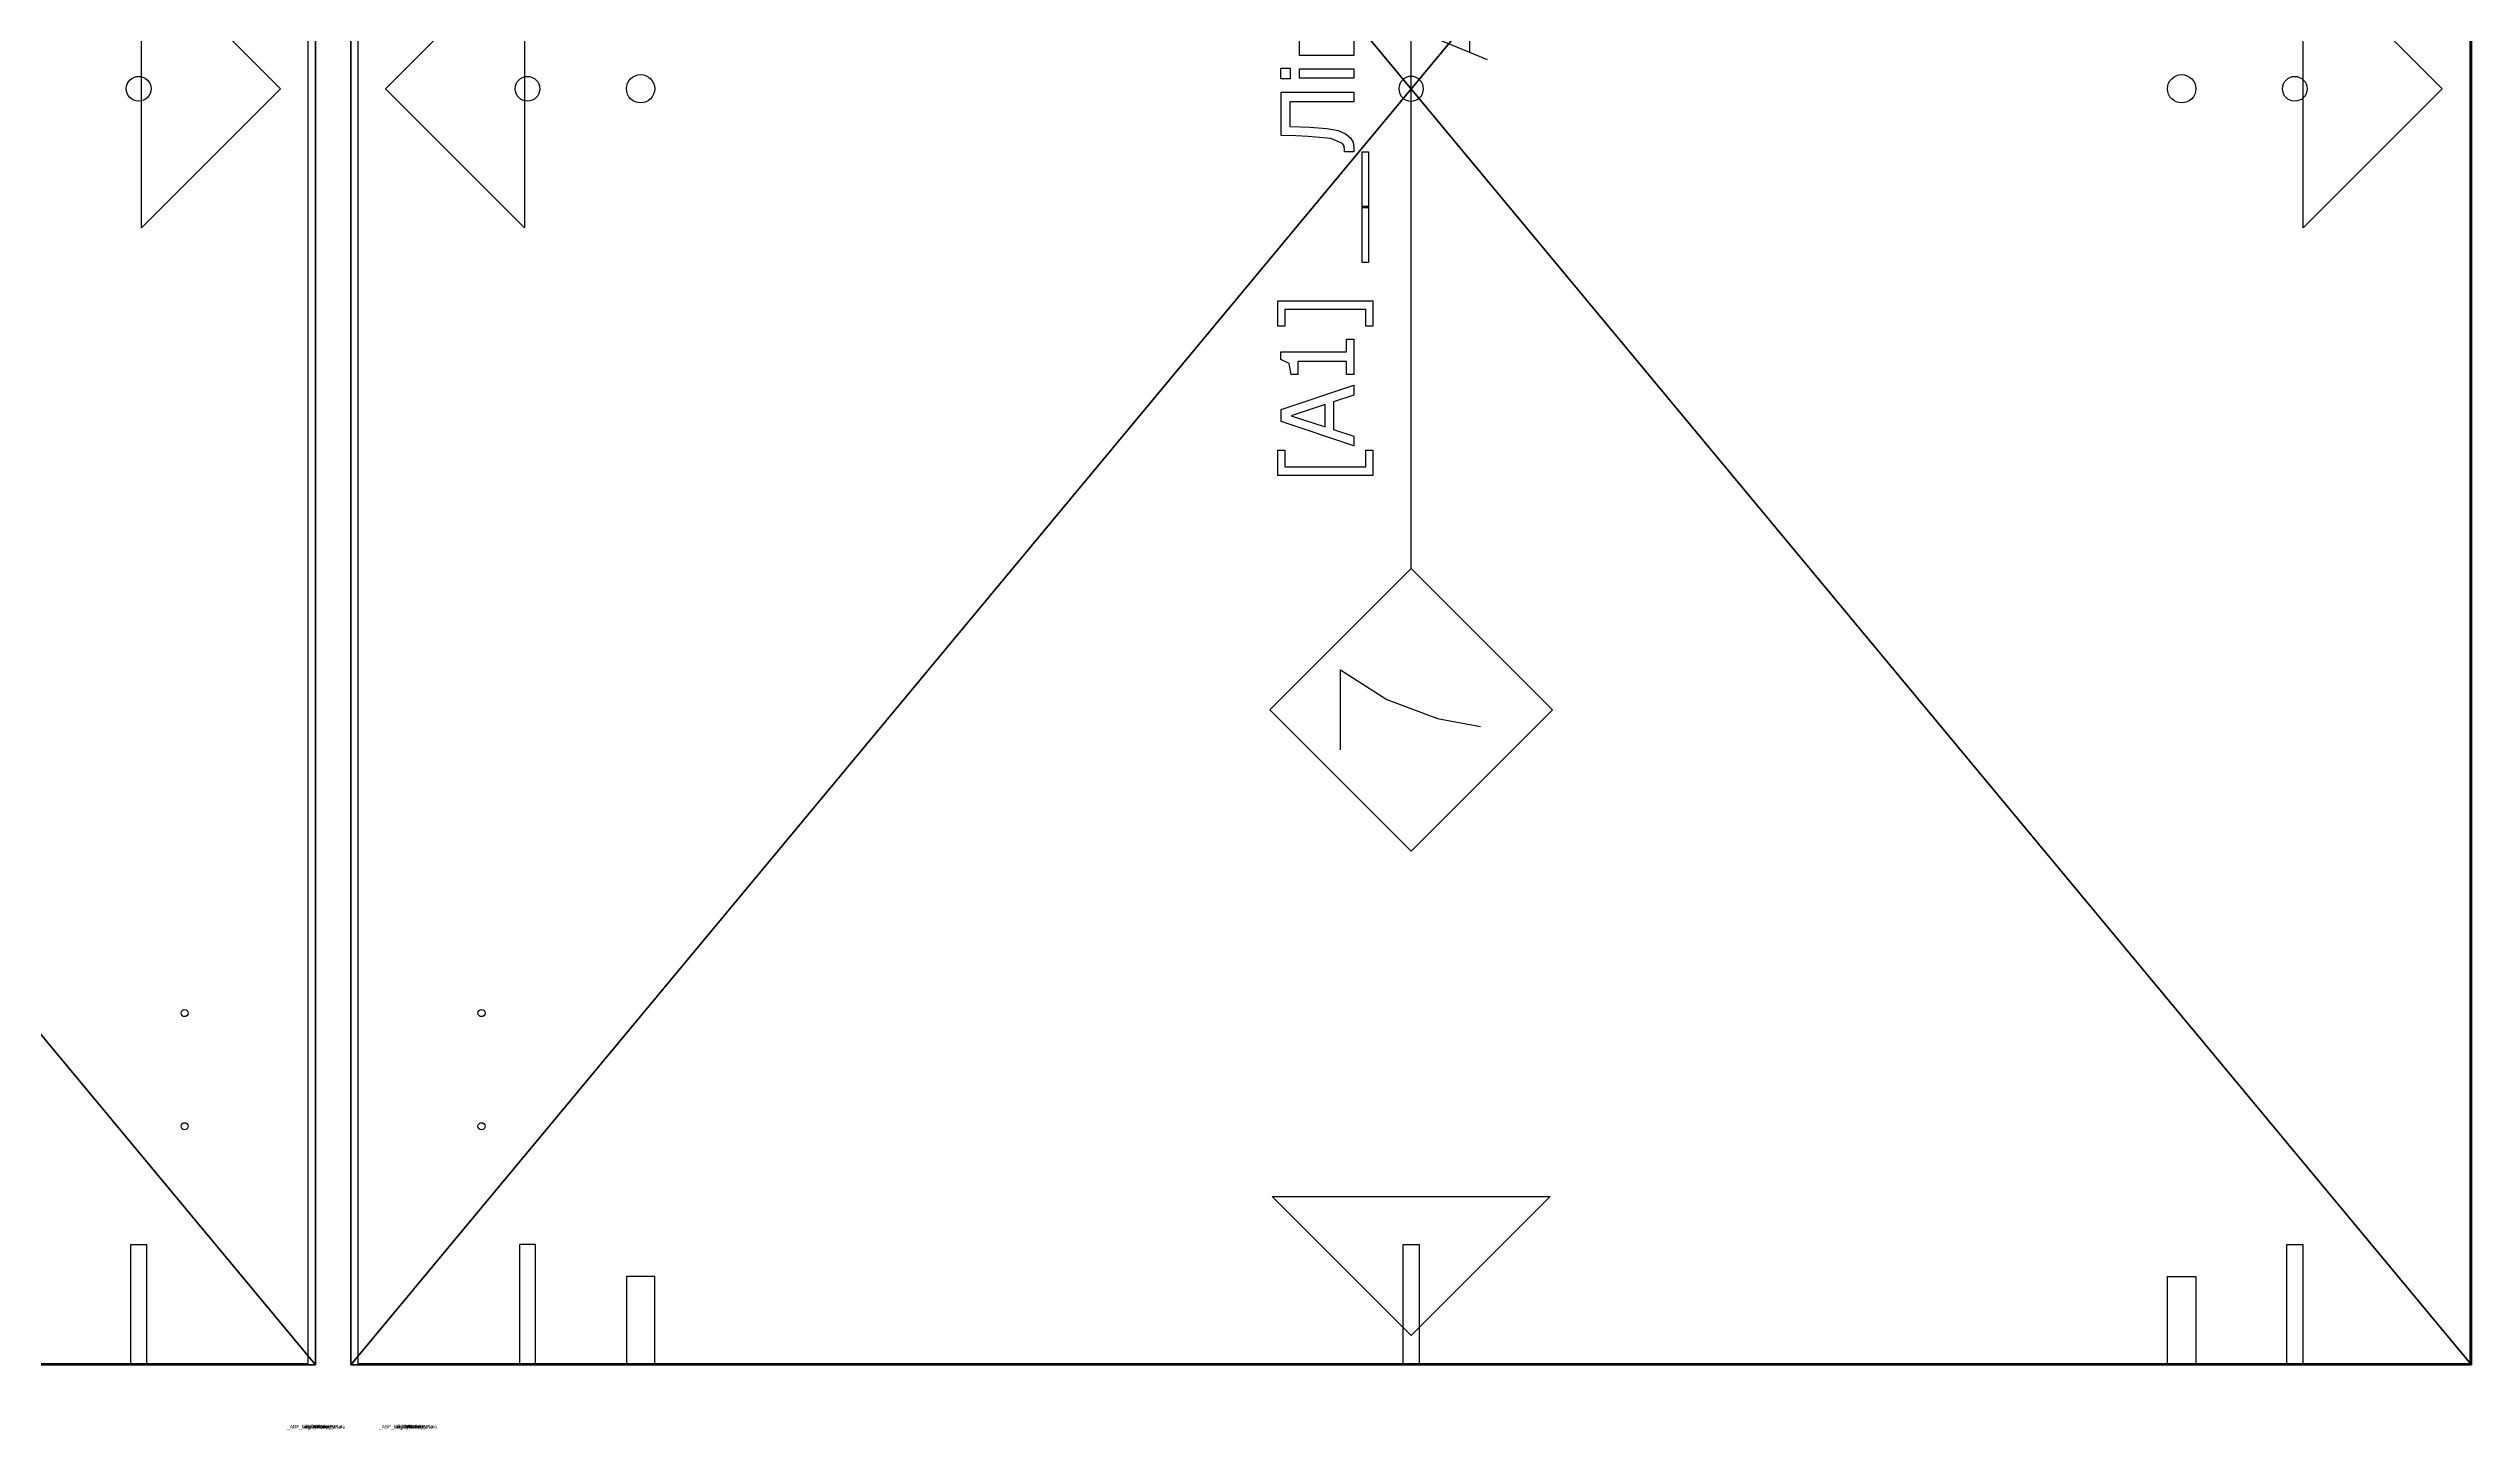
# Model space of a CAD drawing. Header units: millimetres. Extents: x -31438 to 17, y -1488 to 953.
# Drawn here: x -4378 to -3692, y -18 to 372 of the extents above; entities that cross this region are included whole.
import ezdxf

# ---------------------------------------------------------------- set-up
doc = ezdxf.new("R2010")
doc.units = ezdxf.units.MM
doc.header["$LTSCALE"] = 25.4
doc.layers.get('0').update_dxf_attribs({"true_color": 0xffffff})
for name, color, linetype, true_color in [('ABF_cuttingLines', 32, 'Continuous', 0xcc6600), ('ABF_edgeBanding', 32, 'Continuous', 0xcc5400), ('ABF_Label', 172, 'Continuous', 0x0000cc), ('D7-DEPTHF-$44817', 134, 'Continuous', 0x009987), ('D8-DEPTH12-$38878', 252, 'Continuous', 0x777799), ('DEPTH3.0-ARTICLE46331', 190, 'Continuous', 0x9900ff), ('DSIDE-4.5', 190, 'Continuous', 0x9900ff), ('DSIDE-8', 22, 'Continuous', 0xcc4400), ('Dside4.5', 134, 'Continuous', 0x009987)]:
    doc.layers.add(name, color=color, linetype=linetype, true_color=true_color)

# ---------------------------------------------------------------- blocks, each defined once
blk = doc.blocks.new('Group302#1')
at = {"layer": 'DSIDE-4.5', "color": 0, "extrusion": (0, 1, -4.99939e-16)}
blk.add_circle((0, -9), 2.25, dxfattribs=at)
at = {"layer": 'DSIDE-8', "color": 0, "extrusion": (0, 1, -4.99939e-16)}
blk.add_circle((-32, -9), 4, dxfattribs=at)
blk = doc.blocks.new('Group303#1')
at = {"layer": 'DSIDE-4.5', "color": 0}
blk.add_polyline3d([(2.25, 0, 0), (2.25, 34, 0), (-2.25, 34, 0), (-2.25, 0, 0), (2.25, 0, 0)], close=True, dxfattribs=at)
at = {"layer": 'DSIDE-8', "color": 0}
blk.add_polyline3d([(36, 0, 0), (36, 25, 0), (28, 25, 0), (28, 0, 0), (36, 0, 0)], close=True, dxfattribs=at)
blk = doc.blocks.new('Group306#1')
at = {"layer": 'DSIDE-4.5', "color": 0, "extrusion": (0, 1, -4.99939e-16)}
blk.add_circle((0, -9), 2.25, dxfattribs=at)
at = {"layer": 'DSIDE-8', "color": 0, "extrusion": (0, 1, -4.99939e-16)}
blk.add_circle((32, -9), 4, dxfattribs=at)
blk = doc.blocks.new('Group307#1')
at = {"layer": 'DSIDE-4.5', "color": 0}
blk.add_polyline3d([(-2.25, 0, 0), (-2.25, 34, 0), (2.25, 34, 0), (2.25, 0, 0), (-2.25, 0, 0)], close=True, dxfattribs=at)
at = {"layer": 'DSIDE-8', "color": 0}
blk.add_polyline3d([(-36, 0, 0), (-36, 25, 0), (-28, 25, 0), (-28, 0, 0), (-36, 0, 0)], close=True, dxfattribs=at)
blk = doc.blocks.new('Group310#1')
blk = doc.blocks.new('Group311#1')
blk = doc.blocks.new('Group314#1')
blk = doc.blocks.new('Group315#1')
blk = doc.blocks.new('Group313#2')
at = {"layer": 'Dside4.5', "color": 0, "extrusion": (0, -1, 0)}
blk.add_circle((0, -9), 2.25, dxfattribs=at)
blk = doc.blocks.new('Group314#2')
at = {"layer": 'Dside4.5', "color": 0}
blk.add_polyline3d([(-2.25, 0, 0), (-2.25, 34, 0), (2.25, 34, 0), (2.25, 0, 0), (-2.25, 0, 0)], close=True, dxfattribs=at)
blk = doc.blocks.new('Group316#1')
blk = doc.blocks.new('Group317#1')
blk = doc.blocks.new('Group337#1')
at = {"layer": 'D7-DEPTHF-$44817', "color": 0}
blk.add_circle((0, -9), 3.5, dxfattribs=at)
at = {"layer": 'D8-DEPTH12-$38878', "color": 0}
blk.add_circle((32, -9), 4, dxfattribs=at)
blk = doc.blocks.new('Group341#1')
at = {"layer": 'D7-DEPTHF-$44817', "color": 0}
blk.add_circle((0, -9), 3.5, dxfattribs=at)
at = {"layer": 'D8-DEPTH12-$38878', "color": 0}
blk.add_circle((-32, -9), 4, dxfattribs=at)
blk = doc.blocks.new('Group348#1')
at = {"layer": 'D7-DEPTHF-$44817', "color": 0, "extrusion": (0, -4.99939e-16, -1)}
blk.add_circle((0, -9, 18), 3.5, dxfattribs=at)
blk = doc.blocks.new('Group373#1')
at = {"layer": 'DEPTH3.0-ARTICLE46331', "color": 0}
for centre in [(37, 16), (37, -16)]:
    blk.add_circle(centre, 1, dxfattribs=at)
blk = doc.blocks.new('Group375#1')
blk = doc.blocks.new('Group147#1')
at = {"layer": 'ABF_Label', "color": 0}
for p, q in [((-69.48, 6.86), (-69.48, 23.92)), ((-69.48, 23.92), (-64.92, 23.92)), ((-64.92, 22.67), (-67.94, 22.67)), ((-67.94, 22.67), (-67.94, 8.11)), ((-64.92, 23.92), (-64.92, 22.67)), ((-64.15, 10.29), (-59.76, 23.33)), ((-59.76, 23.33), (-57.62, 23.33)), ((-57.62, 23.33), (-53.22, 10.29)), ((-51.33, 21.55), (-49.35, 21.94)), ((-49.35, 21.94), (-48.64, 23.38)), ((-48.64, 23.38), (-47.28, 23.38)), ((-47.28, 23.38), (-47.28, 11.62)), ((-42.66, 22.67), (-42.66, 23.92)), ((-42.66, 23.92), (-38.1, 23.92)), ((-39.64, 22.67), (-42.66, 22.67)), ((-39.64, 8.11), (-39.64, 22.67)), ((-38.1, 23.92), (-38.1, 6.86)), ((-8.47, 20.74), (-8.4, 23.33)), ((-8.4, 23.33), (-0.63, 23.33)), ((-6.76, 21.79), (-6.83, 19.86)), ((-2.36, 21.79), (-6.76, 21.79)), ((-2.36, 10.29), (-2.36, 21.79)), ((-0.63, 23.33), (-0.63, 10.29)), ((1.81, 21.71), (1.81, 23.42)), ((1.81, 23.42), (3.68, 23.42)), ((3.68, 23.42), (3.68, 21.71)), ((-58.73, 21.56), (-60.74, 15.42)), ((-56.72, 15.42), (-58.73, 21.56)), ((-51.33, 20.36), (-51.33, 21.55)), ((-48.97, 20.36), (-51.33, 20.36)), ((-48.97, 11.62), (-48.97, 20.36)), ((-8.95, 14.43), (-8.56, 18.47)), ((-8.56, 18.47), (-8.47, 20.74)), ((-6.9, 18.17), (-7.12, 15.12)), ((-6.83, 19.86), (-6.9, 18.17)), ((3.68, 21.71), (1.81, 21.71)), ((1.92, 10.29), (1.92, 20.07)), ((1.92, 20.07), (3.57, 20.07)), ((3.57, 20.07), (3.57, 10.29)), ((5.99, 10.29), (5.99, 20.07)), ((5.99, 20.07), (9.58, 20.07)), ((-61.22, 13.93), (-62.4, 10.29)), ((-56.23, 13.93), (-61.22, 13.93)), ((-60.74, 15.42), (-56.72, 15.42)), ((-55.05, 10.29), (-56.23, 13.93)), ((-9.82, 12.34), (-8.95, 14.43)), ((-7.52, 13.09), (-8.08, 11.81)), ((-7.12, 15.12), (-7.52, 13.09)), ((-118.74, 12.66), (-104.4, 12.66)), ((-104.4, 12.66), (-109.7, 4.34)), ((-62.4, 10.29), (-64.15, 10.29)), ((-53.22, 10.29), (-55.05, 10.29)), ((-51.33, 10.29), (-51.33, 11.62)), ((-51.33, 11.62), (-48.97, 11.62)), ((-44.97, 10.29), (-51.33, 10.29)), ((-47.28, 11.62), (-44.97, 11.62)), ((-44.97, 11.62), (-44.97, 10.29)), ((-31.19, 7.66), (-31.19, 8.8)), ((-31.19, 8.8), (-21.39, 8.8)), ((-21.39, 8.8), (-21.11, 8.8)), ((-21.39, 7.66), (-21.39, 8.8)), ((-21.39, 8.8), (-11.32, 8.8)), ((-21.11, 8.8), (-21.11, 7.66)), ((-11.33, 10.29), (-11.33, 11.97)), ((-11.33, 11.97), (-11.21, 11.97)), ((-11.04, 10.28), (-11.33, 10.29)), ((-11.32, 8.8), (-11.32, 7.66)), ((-11.21, 11.97), (-11.06, 11.96)), ((-11.06, 11.96), (-10.87, 11.95)), ((-10.66, 10.27), (-11.04, 10.28)), ((-10.87, 11.95), (-10.29, 12.04)), ((-9.62, 10.44), (-10.66, 10.27)), ((-10.29, 12.04), (-9.82, 12.34)), ((-8.77, 10.98), (-9.62, 10.44)), ((-8.08, 11.81), (-8.77, 10.98)), ((-0.63, 10.29), (-2.36, 10.29)), ((3.57, 10.29), (1.92, 10.29)), ((9.83, 10.29), (5.99, 10.29)), ((-64.92, 6.86), (-69.48, 6.86)), ((-67.94, 8.11), (-64.92, 8.11)), ((-64.92, 8.11), (-64.92, 6.86)), ((-42.66, 6.86), (-42.66, 8.11)), ((-42.66, 8.11), (-39.64, 8.11)), ((-38.1, 6.86), (-42.66, 6.86)), ((-21.39, 7.66), (-31.19, 7.66)), ((-21.11, 7.66), (-21.39, 7.66)), ((-11.32, 7.66), (-21.39, 7.66)), ((-109.7, 4.34), (-113.15, -4.72)), ((-86.17, 0), (119.19, 0)), ((-113.15, -4.72), (-114.54, -12.45)), ((6.49, -10.57), (8.95, -4.58)), ((5.21, -13.72), (6.49, -10.57)), ((6.49, -10.57), (11.61, -10.57))]:
    blk.add_line(p, q, dxfattribs=at)
blk.add_polyline3d([(-86.17, 0, 0), (-111.57, -25.4, 0), (-136.97, 0, 0), (-111.57, 25.4, 0), (-86.17, 0, 0)], close=True, dxfattribs=at)
blk = doc.blocks.new('Group160#1')
at = {"layer": 'ABF_cuttingLines', "color": 0}
blk.add_polyline3d([(617.6, 18.4, 0), (617.6, 739.6, 0), (20, 739.6, 0), (20, 18.4, 0), (617.6, 18.4, 0)], close=True, dxfattribs=at)
blk = doc.blocks.new('Group161#1')
at = {"layer": 'ABF_edgeBanding', "color": 0}
for points in [[(27.87, 379, 0), (67.21, 418.34, 0), (67.21, 339.66, 0), (27.87, 379, 0)], [(609.73, 379, 0), (570.39, 339.66, 0), (570.39, 418.34, 0), (609.73, 379, 0)], [(318, 26.27, 0), (278.66, 65.61, 0), (357.34, 65.61, 0), (318, 26.27, 0)]]:
    blk.add_polyline3d(points, close=True, dxfattribs=at)
blk = doc.blocks.new('_____#32')
at = {"color": 0}
for p, q in [((18, 740), (18, 18)), ((18, 740, 18), (18, 18, 18)), ((18, 740), (18, 18)), ((18, 740, 18), (18, 18, 18)), ((618, 18), (618, 740)), ((618, 18, 18), (618, 740, 18)), ((618, 18), (618, 740)), ((618, 18, 18), (618, 740, 18)), ((18, 18), (618, 18)), ((18, 18, 18), (618, 18, 18)), ((18, 18), (618, 18)), ((18, 18, 18), (618, 18, 18)), ((18, 18), (18, 18, 18)), ((18, 18), (18, 18, 18)), ((618, 18), (618, 18, 18)), ((618, 18), (618, 18, 18))]:
    blk.add_line(p, q, dxfattribs=at)
ref = blk.add_blockref('Group310#1', (68, 740, 18), dxfattribs=at)
ref.add_attrib('Skp_GroupInstanceName', '_ABF_sideDrill', (0, 0), dxfattribs={"height": 1})
ref = blk.add_blockref('Group311#1', (68, 740, 18), dxfattribs=at)
ref.add_attrib('Skp_GroupInstanceName', '_ABF_sideDrillDepth', (0, 0), dxfattribs={"height": 1})
ref = blk.add_blockref('Group314#1', (568, 740, 18), dxfattribs=at)
ref.add_attrib('Skp_GroupInstanceName', '_ABF_sideDrill', (0, 0), dxfattribs={"height": 1})
ref = blk.add_blockref('Group315#1', (568, 740, 18), dxfattribs=at)
ref.add_attrib('Skp_GroupInstanceName', '_ABF_sideDrillDepth', (0, 0), dxfattribs={"height": 1})
ref = blk.add_blockref('Group316#1', (318, 740, 18), dxfattribs=at)
ref.add_attrib('Skp_GroupInstanceName', '_ABF_sideDrill', (0, 0), dxfattribs={"height": 1})
ref = blk.add_blockref('Group317#1', (318, 740, 18), dxfattribs=at)
ref.add_attrib('Skp_GroupInstanceName', '_ABF_sideDrillDepth', (0, 0), dxfattribs={"height": 1})
ref = blk.add_blockref('Group375#1', (18, 656.5, 18), dxfattribs=at)
ref.add_attrib('Skp_GroupInstanceName', '_ABF_hingeMountingPlate', (0, 0), dxfattribs={"height": 1})
ref = blk.add_blockref('Group337#1', (68, 388, 18), dxfattribs=at)
ref.add_attrib('Skp_GroupInstanceName', '_ABF_minifixPlasticBase', (0, 0), dxfattribs={"height": 1})
ref = blk.add_blockref('Group341#1', (568, 388, 18), dxfattribs=at)
ref.add_attrib('Skp_GroupInstanceName', '_ABF_minifixPlasticBase', (0, 0), dxfattribs={"height": 1})
ref = blk.add_blockref('Group348#1', (318, 388, 18), dxfattribs=at)
ref.add_attrib('Skp_GroupInstanceName', '_ABF_screwInside', (0, 0), dxfattribs={"height": 1})
ref = blk.add_blockref('Group373#1', (18, 101.5, 18), dxfattribs=at)
ref.add_attrib('Skp_GroupInstanceName', '_ABF_hingeMountingPlate', (0, 0), dxfattribs={"height": 1})
ref = blk.add_blockref('Group303#1', (68, 18, 18), dxfattribs=at)
ref.add_attrib('Skp_GroupInstanceName', '_ABF_sideDrillDepth', (0, 0), dxfattribs={"height": 1})
ref = blk.add_blockref('Group307#1', (568, 18, 18), dxfattribs=at)
ref.add_attrib('Skp_GroupInstanceName', '_ABF_sideDrillDepth', (0, 0), dxfattribs={"height": 1})
ref = blk.add_blockref('Group314#2', (318, 18, 18), dxfattribs=at)
ref.add_attrib('Skp_GroupInstanceName', '_ABF_sideDrillDepth', (0, 0), dxfattribs={"height": 1})
ref = blk.add_blockref('Group302#1', (68, 18, 18), dxfattribs=at)
ref.add_attrib('Skp_GroupInstanceName', '_ABF_sideDrill', (0, 0), dxfattribs={"height": 1})
ref = blk.add_blockref('Group306#1', (568, 18, 18), dxfattribs=at)
ref.add_attrib('Skp_GroupInstanceName', '_ABF_sideDrill', (0, 0), dxfattribs={"height": 1})
ref = blk.add_blockref('Group313#2', (318, 18, 18), dxfattribs=at)
ref.add_attrib('Skp_GroupInstanceName', '_ABF_sideDrill', (0, 0), dxfattribs={"height": 1})
at = {"layer": 'ABF_cuttingLines', "color": 0}
ref = blk.add_blockref('Group160#1', (0, 0, 18), dxfattribs=at)
ref.add_attrib('Skp_GroupInstanceName', '_ABF_cuttingLines', (0, 0), dxfattribs={"layer": '0', "height": 1})
at = {"layer": 'ABF_edgeBanding', "color": 0}
ref = blk.add_blockref('Group161#1', (0, 0, 18), dxfattribs=at)
ref.add_attrib('Skp_GroupInstanceName', '_ABF_edgeBanding', (0, 0), dxfattribs={"layer": '0', "height": 1})
at = {"layer": 'ABF_Label', "color": 0}
ref = blk.add_blockref('Group147#1', (318, 379, 18), dxfattribs=dict(at, xscale=1.574803149606299, yscale=1.574803149606299, rotation=90))
ref.add_attrib('Skp_GroupInstanceName', '_ABF_Label', (0, 0), dxfattribs={"layer": '0', "height": 1})
at = {"color": 0}
mesh = blk.add_polyface(dxfattribs=at)
corners = [(618, 740), (18, 18), (18, 740), (618, 18)]
mesh.append_faces([[corners[k] for k in face] for face in [(0, 1, 2), (1, 0, 3)]], dxfattribs={"vtx0": -1, "color": 0})
at = {"color": 7, "true_color": 0xffffff}
mesh = blk.add_polyface(dxfattribs=at)
corners = [(618, 18, 18), (18, 740, 18), (18, 18, 18), (618, 740, 18)]
mesh.append_faces([[corners[k] for k in face] for face in [(0, 1, 2), (1, 0, 3)]], dxfattribs={"vtx0": -1, "color": 7})
at = {"color": 0}
mesh = blk.add_polyface(dxfattribs=at)
corners = [(18, 740, 18), (18, 18), (18, 18, 18), (18, 740)]
mesh.append_faces([[corners[k] for k in face] for face in [(0, 1, 2), (1, 0, 3)]], dxfattribs={"vtx0": -1, "color": 0})
mesh = blk.add_polyface(dxfattribs=at)
corners = [(618, 740), (618, 18, 18), (618, 18), (618, 740, 18)]
mesh.append_faces([[corners[k] for k in face] for face in [(0, 1, 2), (1, 0, 3)]], dxfattribs={"vtx0": -1, "color": 0})
mesh = blk.add_polyface(dxfattribs=at)
corners = [(618, 18, 18), (18, 18), (618, 18), (18, 18, 18)]
mesh.append_faces([[corners[k] for k in face] for face in [(0, 1, 2), (1, 0, 3)]], dxfattribs={"vtx0": -1, "color": 0})
blk = doc.blocks.new('Group320#1')
at = {"layer": 'DSIDE-4.5', "color": 0, "extrusion": (0, 1, -4.99939e-16)}
blk.add_circle((0, 9), 2.25, dxfattribs=at)
at = {"layer": 'DSIDE-8', "color": 0, "extrusion": (0, 1, -4.99939e-16)}
blk.add_circle((-32, 9), 4, dxfattribs=at)
blk = doc.blocks.new('Group321#1')
at = {"layer": 'DSIDE-4.5', "color": 0}
blk.add_polyline3d([(2.25, 0, 0), (2.25, 34, 0), (-2.25, 34, 0), (-2.25, 0, 0), (2.25, 0, 0)], close=True, dxfattribs=at)
at = {"layer": 'DSIDE-8', "color": 0}
blk.add_polyline3d([(36, 0, 0), (36, 25, 0), (28, 25, 0), (28, 0, 0), (36, 0, 0)], close=True, dxfattribs=at)
blk = doc.blocks.new('Group324#1')
at = {"layer": 'DSIDE-4.5', "color": 0, "extrusion": (0, 1, -4.99939e-16)}
blk.add_circle((0, 9), 2.25, dxfattribs=at)
at = {"layer": 'DSIDE-8', "color": 0, "extrusion": (0, 1, -4.99939e-16)}
blk.add_circle((32, 9), 4, dxfattribs=at)
blk = doc.blocks.new('Group325#1')
at = {"layer": 'DSIDE-4.5', "color": 0}
blk.add_polyline3d([(-2.25, 0, 0), (-2.25, 34, 0), (2.25, 34, 0), (2.25, 0, 0), (-2.25, 0, 0)], close=True, dxfattribs=at)
at = {"layer": 'DSIDE-8', "color": 0}
blk.add_polyline3d([(-36, 0, 0), (-36, 25, 0), (-28, 25, 0), (-28, 0, 0), (-36, 0, 0)], close=True, dxfattribs=at)
blk = doc.blocks.new('Group328#1')
blk = doc.blocks.new('Group329#1')
blk = doc.blocks.new('Group332#1')
blk = doc.blocks.new('Group333#1')
blk = doc.blocks.new('Group331#2')
at = {"layer": 'Dside4.5', "color": 0, "extrusion": (0, -1, 0)}
blk.add_circle((0, 9), 2.25, dxfattribs=at)
blk = doc.blocks.new('Group332#2')
at = {"layer": 'Dside4.5', "color": 0}
blk.add_polyline3d([(-2.25, 0, 0), (-2.25, 34, 0), (2.25, 34, 0), (2.25, 0, 0), (-2.25, 0, 0)], close=True, dxfattribs=at)
blk = doc.blocks.new('Group334#1')
blk = doc.blocks.new('Group335#1')
blk = doc.blocks.new('Group345#1')
at = {"layer": 'D7-DEPTHF-$44817', "color": 0, "extrusion": (0, 0, -1)}
blk.add_circle((0, -9), 3.5, dxfattribs=at)
at = {"layer": 'D8-DEPTH12-$38878', "color": 0, "extrusion": (0, 0, -1)}
blk.add_circle((-32, -9), 4, dxfattribs=at)
blk = doc.blocks.new('Group349#1')
at = {"layer": 'D7-DEPTHF-$44817', "color": 0, "extrusion": (0, 0, -1)}
blk.add_circle((0, -9), 3.5, dxfattribs=at)
at = {"layer": 'D8-DEPTH12-$38878', "color": 0, "extrusion": (0, 0, -1)}
blk.add_circle((32, -9), 4, dxfattribs=at)
blk = doc.blocks.new('Group351#2')
at = {"layer": 'D7-DEPTHF-$44817', "color": 0}
blk.add_circle((0, -9, 18), 3.5, dxfattribs=at)
blk = doc.blocks.new('Group377#1')
blk = doc.blocks.new('Group379#1')
at = {"layer": 'DEPTH3.0-ARTICLE46331', "color": 0, "extrusion": (0, 0, -1)}
for centre in [(-37, 16), (-37, -16)]:
    blk.add_circle(centre, 1, dxfattribs=at)
blk = doc.blocks.new('Group141#1')
blk = doc.blocks.new('Group162#1')
at = {"layer": 'ABF_cuttingLines', "color": 0}
blk.add_polyline3d([(-20, 18.4, 0), (-20, 739.6, 0), (-617.6, 739.6, 0), (-617.6, 18.4, 0), (-20, 18.4, 0)], close=True, dxfattribs=at)
blk = doc.blocks.new('Group163#1')
at = {"layer": 'ABF_edgeBanding', "color": 0}
blk.add_polyline3d([(-27.87, 379, 0), (-67.21, 339.66, 0), (-67.21, 418.34, 0), (-27.87, 379, 0)], close=True, dxfattribs=at)
blk = doc.blocks.new('_____#33')
at = {"color": 0}
for p, q in [((-18, 740, 18), (-18, 18, 18)), ((-18, 740), (-18, 18)), ((-18, 740, 18), (-18, 18, 18)), ((-18, 740), (-18, 18)), ((-18, 18, 18), (-618, 18, 18)), ((-18, 18), (-618, 18)), ((-18, 18, 18), (-618, 18, 18)), ((-18, 18), (-618, 18)), ((-18, 18, 18), (-18, 18)), ((-18, 18, 18), (-18, 18))]:
    blk.add_line(p, q, dxfattribs=at)
at = {"color": 0, "extrusion": (0, 0, -1)}
ref = blk.add_blockref('Group332#1', (568, 740, -18), dxfattribs=at)
ref.add_attrib('Skp_GroupInstanceName', '_ABF_sideDrill', (0, 0), dxfattribs={"height": 1})
ref = blk.add_blockref('Group333#1', (568, 740, -18), dxfattribs=at)
ref.add_attrib('Skp_GroupInstanceName', '_ABF_sideDrillDepth', (0, 0), dxfattribs={"height": 1})
ref = blk.add_blockref('Group334#1', (318, 740, -18), dxfattribs=at)
ref.add_attrib('Skp_GroupInstanceName', '_ABF_sideDrill', (0, 0), dxfattribs={"height": 1})
ref = blk.add_blockref('Group335#1', (318, 740, -18), dxfattribs=at)
ref.add_attrib('Skp_GroupInstanceName', '_ABF_sideDrillDepth', (0, 0), dxfattribs={"height": 1})
ref = blk.add_blockref('Group328#1', (68, 740, -18), dxfattribs=at)
ref.add_attrib('Skp_GroupInstanceName', '_ABF_sideDrill', (0, 0), dxfattribs={"height": 1})
ref = blk.add_blockref('Group329#1', (68, 740, -18), dxfattribs=at)
ref.add_attrib('Skp_GroupInstanceName', '_ABF_sideDrillDepth', (0, 0), dxfattribs={"height": 1})
ref = blk.add_blockref('Group377#1', (18, 656.5, -18), dxfattribs=at)
ref.add_attrib('Skp_GroupInstanceName', '_ABF_hingeMountingPlate', (0, 0), dxfattribs={"height": 1})
ref = blk.add_blockref('Group349#1', (568, 388, -18), dxfattribs=at)
ref.add_attrib('Skp_GroupInstanceName', '_ABF_minifixPlasticBase', (0, 0), dxfattribs={"height": 1})
ref = blk.add_blockref('Group351#2', (318, 388, -18), dxfattribs=at)
ref.add_attrib('Skp_GroupInstanceName', '_ABF_screwInside', (0, 0), dxfattribs={"height": 1})
ref = blk.add_blockref('Group345#1', (68, 388, -18), dxfattribs=at)
ref.add_attrib('Skp_GroupInstanceName', '_ABF_minifixPlasticBase', (0, 0), dxfattribs={"height": 1})
ref = blk.add_blockref('Group379#1', (18, 101.5, -18), dxfattribs=at)
ref.add_attrib('Skp_GroupInstanceName', '_ABF_hingeMountingPlate', (0, 0), dxfattribs={"height": 1})
ref = blk.add_blockref('Group325#1', (568, 18, -18), dxfattribs=at)
ref.add_attrib('Skp_GroupInstanceName', '_ABF_sideDrillDepth', (0, 0), dxfattribs={"height": 1})
ref = blk.add_blockref('Group332#2', (318, 18, -18), dxfattribs=at)
ref.add_attrib('Skp_GroupInstanceName', '_ABF_sideDrillDepth', (0, 0), dxfattribs={"height": 1})
ref = blk.add_blockref('Group321#1', (68, 18, -18), dxfattribs=at)
ref.add_attrib('Skp_GroupInstanceName', '_ABF_sideDrillDepth', (0, 0), dxfattribs={"height": 1})
ref = blk.add_blockref('Group324#1', (568, 18, -18), dxfattribs=at)
ref.add_attrib('Skp_GroupInstanceName', '_ABF_sideDrill', (0, 0), dxfattribs={"height": 1})
ref = blk.add_blockref('Group331#2', (318, 18, -18), dxfattribs=at)
ref.add_attrib('Skp_GroupInstanceName', '_ABF_sideDrill', (0, 0), dxfattribs={"height": 1})
ref = blk.add_blockref('Group320#1', (68, 18, -18), dxfattribs=at)
ref.add_attrib('Skp_GroupInstanceName', '_ABF_sideDrill', (0, 0), dxfattribs={"height": 1})
at = {"layer": 'ABF_cuttingLines', "color": 0}
ref = blk.add_blockref('Group162#1', (0, 0, 18), dxfattribs=at)
ref.add_attrib('Skp_GroupInstanceName', '_ABF_cuttingLines', (0, 0), dxfattribs={"layer": '0', "height": 1})
at = {"layer": 'ABF_edgeBanding', "color": 0}
ref = blk.add_blockref('Group163#1', (0, 0, 18), dxfattribs=at)
ref.add_attrib('Skp_GroupInstanceName', '_ABF_edgeBanding', (0, 0), dxfattribs={"layer": '0', "height": 1})
at = {"layer": 'ABF_Label', "color": 0}
ref = blk.add_blockref('Group141#1', (-318, 379, 18), dxfattribs=dict(at, xscale=1.574803149606299, yscale=1.574803149606299, rotation=90))
ref.add_attrib('Skp_GroupInstanceName', '_ABF_Label', (0, 0), dxfattribs={"layer": '0', "height": 1})
at = {"color": 7, "true_color": 0xffffff}
mesh = blk.add_polyface(dxfattribs=at)
corners = [(-18, 18, 18), (-618, 740, 18), (-618, 18, 18), (-18, 740, 18)]
mesh.append_faces([[corners[k] for k in face] for face in [(0, 1, 2), (1, 0, 3)]], dxfattribs={"vtx0": -1, "color": 7})
at = {"color": 0}
mesh = blk.add_polyface(dxfattribs=at)
corners = [(-18, 740), (-618, 18), (-618, 740), (-18, 18)]
mesh.append_faces([[corners[k] for k in face] for face in [(0, 1, 2), (1, 0, 3)]], dxfattribs={"vtx0": -1, "color": 0})
mesh = blk.add_polyface(dxfattribs=at)
corners = [(-18, 740), (-18, 18, 18), (-18, 18), (-18, 740, 18)]
mesh.append_faces([[corners[k] for k in face] for face in [(0, 1, 2), (1, 0, 3)]], dxfattribs={"vtx0": -1, "color": 0})
mesh = blk.add_polyface(dxfattribs=at)
corners = [(-18, 18, 18), (-618, 18), (-18, 18), (-618, 18, 18)]
mesh.append_faces([[corners[k] for k in face] for face in [(0, 1, 2), (1, 0, 3)]], dxfattribs={"vtx0": -1, "color": 0})
blk = doc.blocks.new('_48501___EGGER_W_1000_ST9___2800207018__THICKNESS_18')
at = {"color": 0}
for name, p in [('_____#33', (-4284, -18)), ('_____#32', (-4310, -18))]:
    blk.add_blockref(name, p, dxfattribs=at)

msp = doc.modelspace()

# ---------------------------------------------------------------- block references
at = {"color": 0}
msp.add_blockref('_48501___EGGER_W_1000_ST9___2800207018__THICKNESS_18', (0, 0), dxfattribs=at)

doc.saveas('drawing.dxf')
